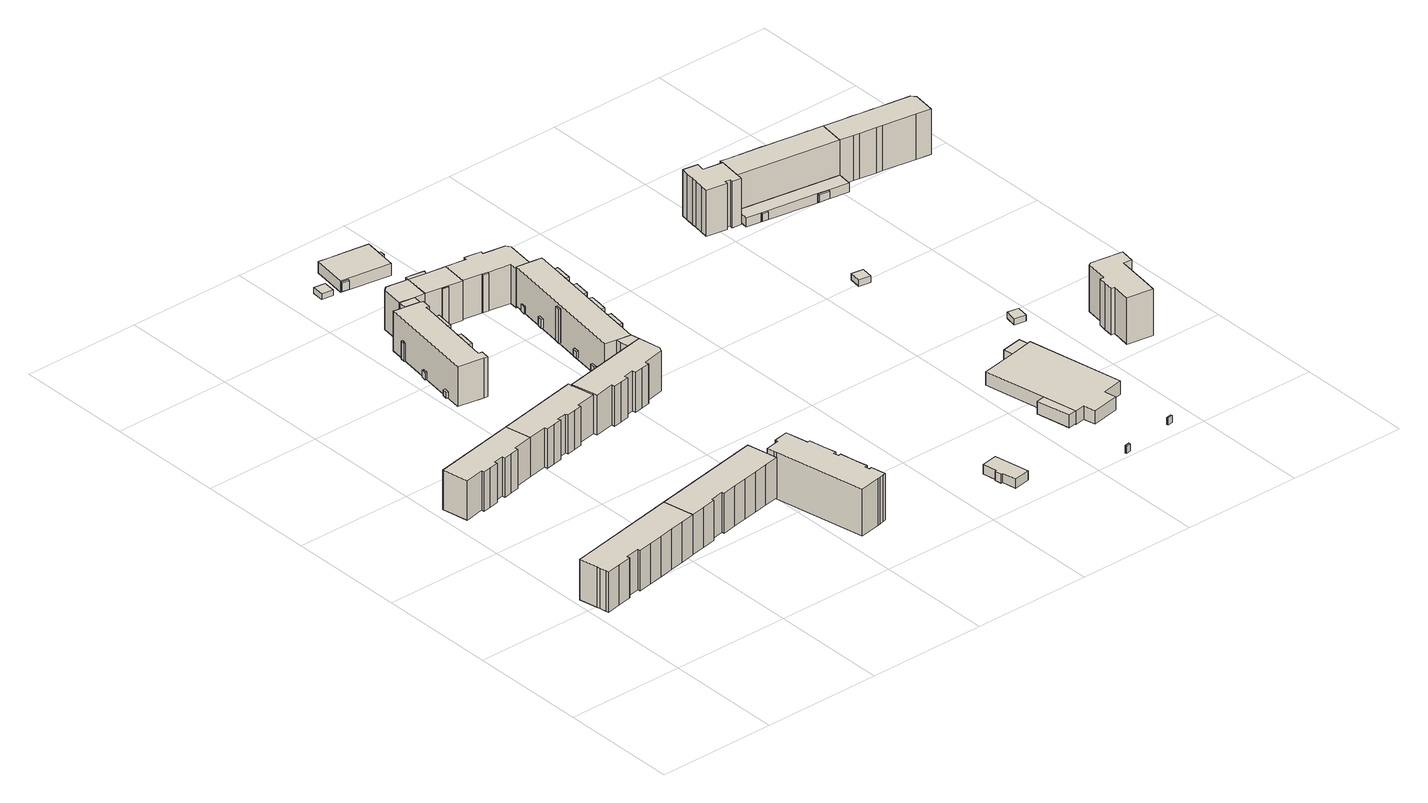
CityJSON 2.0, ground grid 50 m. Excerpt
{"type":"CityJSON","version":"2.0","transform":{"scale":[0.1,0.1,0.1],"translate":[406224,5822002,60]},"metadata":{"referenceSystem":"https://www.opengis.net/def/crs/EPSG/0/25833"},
"CityObjects":{
"building1":{"type":"Building","attributes":{"Gemeindeschluessel":"11000010","BezugspunktDach":"2200","function":"31001_1010","measuredHeight":17.36,"storeysAboveGround":5},"address":[{"country":"Germany","locality":"Berlin","thoroughfareNumber":"74, 76, 78, 80","thoroughfareName":"Quedlinburger Straße"}],"geometry":[{"type":"Solid","lod":"1","boundaries":[[[[0,1,2,3,4,5,6,7,8,9,10,11,12,13,14,15,16]],[[17,18,19,20,21,22,23,24,25,26,27,28,29,30,31,32,33]],[[17,33,16,15]],[[18,17,15,14]],[[19,18,14,13]],[[20,19,13,12]],[[21,20,12,11]],[[22,21,11,10]],[[23,22,10,9]],[[24,23,9,8]],[[25,24,8,7]],[[26,25,7,6]],[[27,26,6,5]],[[28,27,5,4]],[[29,28,4,3]],[[30,29,3,2]],[[31,30,2,1]],[[32,31,1,0]],[[33,32,0,16]]]]}]},
"building2":{"type":"Building","attributes":{"Gemeindeschluessel":"11000010","BezugspunktDach":"2200","function":"31001_1010","measuredHeight":16.92,"storeysAboveGround":5},"address":[{"country":"Germany","locality":"Berlin","thoroughfareNumber":"81, 83, 85","thoroughfareName":"Quedlinburger Straße"}],"geometry":[{"type":"Solid","lod":"1","boundaries":[[[[34,35,36,37,38,39,40,41,42,43,44,45,46,47]],[[48,49,50,51,52,53,54,55,56,57,58,59,60,61]],[[48,61,47,46]],[[49,48,46,45]],[[50,49,45,44]],[[51,50,44,43]],[[52,51,43,42]],[[53,52,42,41]],[[54,53,41,40]],[[55,54,40,39]],[[56,55,39,38]],[[57,56,38,37]],[[58,57,37,36]],[[59,58,36,35]],[[60,59,35,34]],[[61,60,34,47]]]]}]},
"building3":{"type":"Building","attributes":{"Gemeindeschluessel":"11000010","BezugspunktDach":"2200","function":"31001_1010","measuredHeight":17.27,"storeysAboveGround":5},"address":[{"country":"Germany","locality":"Berlin","thoroughfareNumber":"82, 84, 86, 88","thoroughfareName":"Quedlinburger Straße"}],"geometry":[{"type":"Solid","lod":"1","boundaries":[[[[14,62,63,64,65,66,67,68,69,70,71,72,73,74,75,76,15]],[[77,78,79,80,81,82,83,84,85,86,87,88,89,90,91,92,93]],[[77,93,15,76]],[[78,77,76,75]],[[79,78,75,74]],[[80,79,74,73]],[[81,80,73,72]],[[82,81,72,71]],[[83,82,71,70]],[[84,83,70,69]],[[85,84,69,68]],[[86,85,68,67]],[[87,86,67,66]],[[88,87,66,65]],[[89,88,65,64]],[[90,89,64,63]],[[91,90,63,62]],[[92,91,62,14]],[[93,92,14,15]]]]}]},
"building4":{"type":"Building","attributes":{"Gemeindeschluessel":"11000010","BezugspunktDach":"2200","function":"31001_1010","measuredHeight":16.79,"storeysAboveGround":5},"address":[{"country":"Germany","locality":"Berlin","thoroughfareNumber":"87, 89, 91","thoroughfareName":"Quedlinburger Straße"}],"geometry":[{"type":"Solid","lod":"1","boundaries":[[[[45,94,95,96,97,98,99,100,101,102,103,104,105,106,46]],[[107,108,109,110,111,112,113,114,115,116,117,118,119,120,121]],[[107,121,46,106]],[[108,107,106,105]],[[109,108,105,104]],[[110,109,104,103]],[[111,110,103,102]],[[112,111,102,101]],[[113,112,101,100]],[[114,113,100,99]],[[115,114,99,98]],[[116,115,98,97]],[[117,116,97,96]],[[118,117,96,95]],[[119,118,95,94]],[[120,119,94,45]],[[121,120,45,46]]]]}]},
"building5":{"type":"Building","attributes":{"Gemeindeschluessel":"11000010","BezugspunktDach":"2200","function":"51009_1610","measuredHeight":2.51,"storeysAboveGround":0},"address":[{"country":"Germany","locality":"Berlin"}],"geometry":[{"type":"Solid","lod":"1","boundaries":[[[[122,123,124,125]],[[126,127,128,129]],[[126,129,125,124]],[[127,126,124,123]],[[128,127,123,122]],[[129,128,122,125]]]]}]},
"building6":{"type":"Building","attributes":{"Gemeindeschluessel":"11000010","BezugspunktDach":"2200","function":"51009_1610","measuredHeight":3,"storeysAboveGround":0},"address":[{"country":"Germany","locality":"Berlin"}],"geometry":[{"type":"Solid","lod":"1","boundaries":[[[[130,131,132,133]],[[134,135,136,137]],[[134,137,133,132]],[[135,134,132,131]],[[136,135,131,130]],[[137,136,130,133]]]]}]},
"building7":{"type":"Building","attributes":{"Gemeindeschluessel":"11000010","function":"31001_1010"},"address":[{"country":"Germany","locality":"Berlin","thoroughfareNumber":"11, 13, 9","thoroughfareName":"Wurzener Straße"}],"children":["building7-1","building7-2","building7-3"]},
"building7-1":{"type":"BuildingPart","attributes":{"BezugspunktDach":"2200","measuredHeight":16.95,"storeysAboveGround":5},"parents":["building7"],"geometry":[{"type":"MultiSurface","lod":"1","boundaries":[[[138,139,140,141,142,143,144,145,146,147,148,149,150,151,152]],[[153,154,155,156,157,158,159,160,161,162,163,164,165,166,167]],[[153,167,152,151]],[[154,153,151,150]],[[155,154,150,149]],[[156,155,149,148]],[[157,156,148,147]],[[158,157,147,146]],[[159,158,146,145]],[[160,168,169,144]],[[159,145,170,171]],[[161,160,144,143]],[[163,162,142,141]],[[164,163,141,140]],[[165,164,140,139]],[[166,165,139,138]],[[167,166,138,152]],[[171,170,169,168]],[[162,161,143,142]]]}]},
"building7-2":{"type":"BuildingPart","attributes":{"BezugspunktDach":"2200","measuredHeight":16.95,"storeysAboveGround":5},"parents":["building7"],"geometry":[{"type":"Solid","lod":"1","boundaries":[[[[172,173,174,170,169]],[[171,175,176,177,168]],[[175,171,170,174]],[[176,175,174,173]],[[177,176,173,172]],[[168,177,172,169]],[[171,168,169,170]]]]}]},
"building7-3":{"type":"BuildingPart","attributes":{"BezugspunktDach":"2200","measuredHeight":16.95,"storeysAboveGround":5},"parents":["building7"],"geometry":[{"type":"Solid","lod":"1","boundaries":[[[[178,179,180,143,142]],[[161,181,182,183,162]],[[181,161,143,180]],[[182,181,180,179]],[[183,182,179,178]],[[162,183,178,142]],[[161,162,142,143]]]]}]},
"building8":{"type":"Building","attributes":{"Gemeindeschluessel":"11000010","BezugspunktDach":"2200","function":"51009_1610","measuredHeight":7.7,"storeysAboveGround":0},"address":[{"country":"Germany","locality":"Berlin"}],"geometry":[{"type":"Solid","lod":"1","boundaries":[[[[184,185,186,187]],[[188,189,190,191]],[[188,191,187,186]],[[189,188,186,185]],[[190,189,185,184]],[[191,190,184,187]]]]}]},
"building9":{"type":"Building","attributes":{"Gemeindeschluessel":"11000010","BezugspunktDach":"2200","function":"31001_1010","measuredHeight":19.98,"storeysAboveGround":6},"address":[{"country":"Germany","locality":"Berlin","thoroughfareNumber":"121, 123, 125","thoroughfareName":"Louis-Lewin-Straße"},{"country":"Germany","locality":"Berlin","thoroughfareNumber":"90","thoroughfareName":"Quedlinburger Straße"}],"geometry":[{"type":"Solid","lod":"1","boundaries":[[[[192,193,194,195,196,197,198,199,200,201,202,203,204,205,206,207,208,209,210,211,212,213,214,215]],[[216,217,218,219,220,221,222,223,224,225,226,227,228,229,230,231,232,233,234,235,236,237,238,239]],[[216,239,215,214]],[[217,216,214,213]],[[218,217,213,212]],[[219,218,212,211]],[[220,219,211,210]],[[221,220,210,209]],[[222,221,209,208]],[[223,222,208,207]],[[224,223,207,206]],[[225,224,206,205]],[[226,225,205,204]],[[227,226,204,203]],[[228,227,203,202]],[[229,228,202,201]],[[230,229,201,200]],[[231,230,200,199]],[[232,231,199,198]],[[233,232,198,197]],[[234,233,197,196]],[[235,234,196,195]],[[236,235,195,194]],[[237,236,194,193]],[[238,237,193,192]],[[239,238,192,215]]]]}]},
"building10":{"type":"Building","attributes":{"Gemeindeschluessel":"11000010","function":"31001_1010"},"address":[{"country":"Germany","locality":"Berlin","thoroughfareNumber":"93, 95, 97","thoroughfareName":"Quedlinburger Straße"}],"children":["building10-1","building10-2"]},
"building10-1":{"type":"BuildingPart","attributes":{"BezugspunktDach":"2200","measuredHeight":17.11,"storeysAboveGround":5},"parents":["building10"],"geometry":[{"type":"MultiSurface","lod":"1","boundaries":[[[240,241,242,243,244,245,246,247,248,249,250,251,252,253,254,255,256]],[[257,258,259,260,261,262,263,264,265,266,267,268,269,270,271,272,273]],[[257,273,256,255]],[[258,257,274,275]],[[259,258,254,253]],[[260,259,253,252]],[[261,260,252,251]],[[262,261,251,250]],[[263,262,250,249]],[[264,263,249,248]],[[265,264,248,247]],[[266,265,247,246]],[[267,266,246,245]],[[268,267,245,244]],[[269,268,244,243]],[[270,269,243,242]],[[271,270,242,241]],[[272,271,241,240]],[[273,272,240,256]],[[275,274,255,254]]]}]},
"building10-2":{"type":"BuildingPart","attributes":{"BezugspunktDach":"2200","measuredHeight":16.15,"storeysAboveGround":5},"parents":["building10"],"geometry":[{"type":"Solid","lod":"1","boundaries":[[[[255,254,276,277,278]],[[279,280,275,274,281]],[[279,281,278,277]],[[280,279,277,276]],[[275,280,276,254]],[[281,274,255,278]],[[274,275,254,255]]]]}]},
"building11":{"type":"Building","attributes":{"Gemeindeschluessel":"11000010","BezugspunktDach":"2200","function":"31001_2520","measuredHeight":2.47,"storeysAboveGround":1},"address":[{"country":"Germany","locality":"Berlin","thoroughfareNumber":"2 (1)","thoroughfareName":"Wurzener Straße"}],"geometry":[{"type":"Solid","lod":"1","boundaries":[[[[282,283,284,285]],[[286,287,288,289]],[[286,289,285,284]],[[287,286,284,283]],[[288,287,283,282]],[[289,288,282,285]]]]}]},
"building12":{"type":"Building","attributes":{"Gemeindeschluessel":"11000010","function":"31001_1010"},"address":[{"country":"Germany","locality":"Berlin","thoroughfareNumber":"5, 7","thoroughfareName":"Wurzener Straße"}],"children":["building12-1","building12-2","building12-3","building12-4"]},
"building12-1":{"type":"BuildingPart","attributes":{"BezugspunktDach":"2200","measuredHeight":16.95,"storeysAboveGround":5},"parents":["building12"],"geometry":[{"type":"MultiSurface","lod":"1","boundaries":[[[290,291,292,293,294,295,296]],[[297,298,299,300,301,302,303]],[[304,295,296,295]],[[299,298,294,293]],[[300,299,293,292]],[[301,300,292,291]],[[302,301,291,290]],[[303,302,290,296]],[[297,303,296,295,304]],[[298,297,295,294]]]}]},
"building12-2":{"type":"BuildingPart","attributes":{"BezugspunktDach":"2200","measuredHeight":16.95,"storeysAboveGround":5},"parents":["building12"],"geometry":[{"type":"Solid","lod":"1","boundaries":[[[[294,305,306,295]],[[307,308,298,297]],[[307,297,295,306]],[[308,307,306,305]],[[298,308,305,294]],[[297,298,294,295]]]]}]},
"building12-3":{"type":"BuildingPart","attributes":{"BezugspunktDach":"2200","measuredHeight":16.93,"storeysAboveGround":5},"parents":["building12"],"geometry":[{"type":"MultiSurface","lod":"1","boundaries":[[[309,296,295,310,311,312]],[[313,314,297,303,315,316]],[[313,316,312,311]],[[314,313,311,310]],[[297,314,310,295]],[[315,303,296,309]],[[303,297,295,296]],[[315,317,309,312,316]]]}]},
"building12-4":{"type":"BuildingPart","attributes":{"BezugspunktDach":"2200","measuredHeight":16.95,"storeysAboveGround":5},"parents":["building12"],"geometry":[{"type":"Solid","lod":"1","boundaries":[[[[318,309,312,319]],[[316,315,320,321]],[[316,321,319,312]],[[315,309,312,309]],[[320,315,309,318]],[[321,320,318,319]],[[316,312,309,315]]]]}]},
"building13":{"type":"Building","attributes":{"Gemeindeschluessel":"11000010","BezugspunktDach":"2200","function":"51009_1610","measuredHeight":15.96,"storeysAboveGround":0},"address":[{"country":"Germany","locality":"Berlin"}],"geometry":[{"type":"Solid","lod":"1","boundaries":[[[[322,291,323,324]],[[325,326,327,328]],[[325,328,324,323]],[[326,325,323,291]],[[327,326,291,322]],[[328,327,322,324]]]]}]},
"building14":{"type":"Building","attributes":{"Gemeindeschluessel":"11000010","BezugspunktDach":"2200","function":"51009_1610","measuredHeight":3.15,"storeysAboveGround":0},"address":[{"country":"Germany","locality":"Berlin"}],"geometry":[{"type":"Solid","lod":"1","boundaries":[[[[329,330,331,332]],[[333,334,335,336]],[[333,336,332,331]],[[334,333,331,330]],[[335,334,330,329]],[[336,335,329,332]]]]}]},
"building15":{"type":"Building","attributes":{"Gemeindeschluessel":"11000010","BezugspunktDach":"2200","function":"51009_1610","measuredHeight":3.64,"storeysAboveGround":0},"address":[{"country":"Germany","locality":"Berlin"}],"geometry":[{"type":"Solid","lod":"1","boundaries":[[[[337,338,339,340]],[[341,342,343,344]],[[341,344,340,339]],[[342,341,339,338]],[[343,342,338,337]],[[344,343,337,340]]]]}]},
"building16":{"type":"Building","attributes":{"Gemeindeschluessel":"11000010","BezugspunktDach":"2200","function":"51009_1610","measuredHeight":3,"storeysAboveGround":0},"address":[{"country":"Germany","locality":"Berlin"}],"geometry":[{"type":"Solid","lod":"1","boundaries":[[[[345,346,347,348]],[[349,350,351,352]],[[349,352,348,347]],[[350,349,347,346]],[[351,350,346,345]],[[352,351,345,348]]]]}]},
"building17":{"type":"Building","attributes":{"Gemeindeschluessel":"11000010","BezugspunktDach":"2200","function":"51009_1610","measuredHeight":14.54,"storeysAboveGround":0},"address":[{"country":"Germany","locality":"Berlin"}],"geometry":[{"type":"Solid","lod":"1","boundaries":[[[[353,354,355,356]],[[357,358,359,360]],[[357,360,356,355]],[[358,357,355,354]],[[359,358,354,353]],[[360,359,353,356]]]]}]},
"building18":{"type":"Building","attributes":{"Gemeindeschluessel":"11000010","BezugspunktDach":"2200","function":"31001_3065","measuredHeight":4.95,"storeysAboveGround":1},"address":[{"country":"Germany","locality":"Berlin","thoroughfareNumber":"2","thoroughfareName":"Wurzener Straße"}],"geometry":[{"type":"Solid","lod":"1","boundaries":[[[[361,362,363,364,365,366,367,368]],[[369,370,371,372,373,374,375,376]],[[369,376,368,367]],[[370,369,367,366]],[[371,370,366,365]],[[372,371,365,364]],[[373,372,364,363]],[[374,373,363,362]],[[375,374,362,361]],[[376,375,361,368]]]]}]},
"building19":{"type":"Building","attributes":{"Gemeindeschluessel":"11000010","BezugspunktDach":"2200","function":"51009_1610","measuredHeight":16.07,"storeysAboveGround":0},"address":[{"country":"Germany","locality":"Berlin"}],"geometry":[{"type":"Solid","lod":"1","boundaries":[[[[377,378,379,380]],[[381,382,383,384]],[[381,384,380,379]],[[382,381,379,378]],[[383,382,378,377]],[[384,383,377,380]]]]}]},
"building20":{"type":"Building","attributes":{"Gemeindeschluessel":"11000010","function":"31001_1010"},"address":[{"country":"Germany","locality":"Berlin","thoroughfareNumber":"127, 129, 131, 133, 135","thoroughfareName":"Louis-Lewin-Straße"}],"children":["building20-1","building20-2","building20-3","building20-4","building20-5"]},
"building20-1":{"type":"BuildingPart","attributes":{"BezugspunktDach":"2200","measuredHeight":16.73,"storeysAboveGround":5},"parents":["building20"],"geometry":[{"type":"MultiSurface","lod":"1","boundaries":[[[385,386,387,388,389,390,391,392,393,394]],[[395,396,397,398,399,400,401,402,403,404]],[[395,404,394,393]],[[396,395,393,392]],[[397,396,392,391]],[[398,397,391,390]],[[405,406,407,389,408,409]],[[398,410,411,412,413]],[[400,399,389,388]],[[402,401,387,386]],[[403,402,386,385]],[[404,403,385,394]],[[399,414,409,408,389]],[[413,412,407,406,405]],[[390,411,410,398]],[[401,400,388,387]]]}]},
"building20-2":{"type":"BuildingPart","attributes":{"BezugspunktDach":"2200","measuredHeight":16.73,"storeysAboveGround":5},"parents":["building20"],"geometry":[{"type":"Solid","lod":"1","boundaries":[[[[415,416,417,408,389]],[[409,418,419,420,399]],[[418,409,408,417]],[[419,418,417,416]],[[420,419,416,415]],[[399,420,415,389]],[[409,399,389,408]]]]}]},
"building20-3":{"type":"BuildingPart","attributes":{"BezugspunktDach":"2200","measuredHeight":16.73,"storeysAboveGround":5},"parents":["building20"],"geometry":[{"type":"Solid","lod":"1","boundaries":[[[[421,422,423,388,387]],[[400,424,425,426,401]],[[424,400,388,423]],[[425,424,423,422]],[[426,425,422,421]],[[401,426,421,387]],[[400,401,387,388]]]]}]},
"building20-4":{"type":"BuildingPart","attributes":{"BezugspunktDach":"2200","measuredHeight":16.73,"storeysAboveGround":5},"parents":["building20"],"geometry":[{"type":"Solid","lod":"1","boundaries":[[[[427,428,429,412,406]],[[413,430,431,432,405]],[[430,413,412,429]],[[431,430,429,428]],[[432,431,428,427]],[[405,432,427,406]],[[413,405,406,412]]]]}]},
"building20-5":{"type":"BuildingPart","attributes":{"BezugspunktDach":"2200","measuredHeight":16.73,"storeysAboveGround":5},"parents":["building20"],"geometry":[{"type":"Solid","lod":"1","boundaries":[[[[433,434,435,390,411]],[[398,436,437,438,410]],[[436,398,390,435]],[[437,436,435,434]],[[438,437,434,433]],[[410,438,433,411]],[[410,411,390,398]]]]}]},
"building21":{"type":"Building","attributes":{"Gemeindeschluessel":"11000010","BezugspunktDach":"2200","function":"51009_1610","measuredHeight":3.91,"storeysAboveGround":0},"address":[{"country":"Germany","locality":"Berlin"}],"geometry":[{"type":"Solid","lod":"1","boundaries":[[[[439,440,441,442]],[[443,444,445,446]],[[443,446,442,441]],[[444,443,441,440]],[[445,444,440,439]],[[446,445,439,442]]]]}]},
"building22":{"type":"Building","attributes":{"Gemeindeschluessel":"11000010","BezugspunktDach":"2200","function":"31001_1010","measuredHeight":16.74,"storeysAboveGround":5},"address":[{"country":"Germany","locality":"Berlin","thoroughfareNumber":"1, 3","thoroughfareName":"Wurzener Straße"}],"geometry":[{"type":"Solid","lod":"1","boundaries":[[[[379,378,447,448,449,450,451,452,453,454,455,456,457,458]],[[459,460,461,462,463,464,465,466,467,468,469,470,471,472]],[[459,472,458,457]],[[460,459,457,456]],[[461,460,456,455]],[[462,461,455,454]],[[463,462,454,453]],[[464,463,453,452]],[[465,464,452,451]],[[466,465,451,450]],[[467,466,450,449]],[[468,467,449,448]],[[469,468,448,447]],[[470,469,447,378]],[[471,470,378,379]],[[472,471,379,458]]]]}]},
"building23":{"type":"Building","attributes":{"Gemeindeschluessel":"11000010","BezugspunktDach":"2200","function":"51009_1610","measuredHeight":3,"storeysAboveGround":0},"address":[{"country":"Germany","locality":"Berlin"}],"geometry":[{"type":"Solid","lod":"1","boundaries":[[[[473,474,475,476]],[[477,478,479,480]],[[477,480,476,475]],[[478,477,475,474]],[[479,478,474,473]],[[480,479,473,476]]]]}]},
"building24":{"type":"Building","attributes":{"Gemeindeschluessel":"11000010","BezugspunktDach":"2200","function":"51009_1610","measuredHeight":3.92,"storeysAboveGround":0},"address":[{"country":"Germany","locality":"Berlin"}],"geometry":[{"type":"Solid","lod":"1","boundaries":[[[[481,482,363,362]],[[483,484,485,486]],[[483,486,362,363]],[[484,483,363,482]],[[485,484,482,481]],[[486,485,481,362]]]]}]},
"building25":{"type":"Building","attributes":{"Gemeindeschluessel":"11000010","BezugspunktDach":"2200","function":"31001_2080","measuredHeight":4.33,"storeysAboveGround":1},"address":[{"country":"Germany","locality":"Berlin","thoroughfareNumber":"120 (1)","thoroughfareName":"Louis-Lewin-Straße"}],"geometry":[{"type":"Solid","lod":"1","boundaries":[[[[487,488,489,490,491,492,493,494,495]],[[496,497,498,499,500,501,502,503,504]],[[496,504,495,494]],[[497,496,494,493]],[[498,497,493,492]],[[499,498,492,491]],[[500,499,491,490]],[[501,500,490,489]],[[502,501,489,488]],[[503,502,488,487]],[[504,503,487,495]]]]}]},
"building26":{"type":"Building","attributes":{"Gemeindeschluessel":"11000010","BezugspunktDach":"2200","function":"51009_1610","measuredHeight":3.16,"storeysAboveGround":0},"address":[{"country":"Germany","locality":"Berlin"}],"geometry":[{"type":"Solid","lod":"1","boundaries":[[[[505,506,507,508]],[[509,510,511,512]],[[509,512,508,507]],[[510,509,507,506]],[[511,510,506,505]],[[512,511,505,508]]]]}]},
"building27":{"type":"Building","attributes":{"Gemeindeschluessel":"11000010","BezugspunktDach":"2200","function":"51009_1610","measuredHeight":5.35,"storeysAboveGround":0},"address":[{"country":"Germany","locality":"Berlin"}],"geometry":[{"type":"Solid","lod":"1","boundaries":[[[[513,514,515,516]],[[517,518,519,520]],[[517,520,516,515]],[[518,517,515,514]],[[519,518,514,513]],[[520,519,513,516]]]]}]},
"building28":{"type":"Building","attributes":{"Gemeindeschluessel":"11000010","BezugspunktDach":"2200","function":"31001_2054","measuredHeight":5.71,"storeysAboveGround":1},"address":[{"country":"Germany","locality":"Berlin","thoroughfareNumber":"120","thoroughfareName":"Louis-Lewin-Straße"}],"geometry":[{"type":"Solid","lod":"1","boundaries":[[[[521,522,523,524,525,526,527,528,529,530,531]],[[532,533,534,535,536,537,538,539,540,541,542]],[[532,542,531,530]],[[533,532,530,529]],[[534,533,529,528]],[[535,534,528,527]],[[536,535,527,526]],[[537,536,526,525]],[[538,537,525,524]],[[539,538,524,523]],[[540,539,523,522]],[[541,540,522,521]],[[542,541,521,531]]]]}]},
"building29":{"type":"Building","attributes":{"Gemeindeschluessel":"11000010","BezugspunktDach":"2200","function":"51009_1610","measuredHeight":3,"storeysAboveGround":0},"address":[{"country":"Germany","locality":"Berlin"}],"geometry":[{"type":"Solid","lod":"1","boundaries":[[[[543,544,545,546]],[[547,548,549,550]],[[547,550,546,545]],[[548,547,545,544]],[[549,548,544,543]],[[550,549,543,546]]]]}]},
"building30":{"type":"Building","attributes":{"Gemeindeschluessel":"11000010","BezugspunktDach":"2200","function":"51009_1610","measuredHeight":4.93,"storeysAboveGround":0},"address":[{"country":"Germany","locality":"Berlin"}],"geometry":[{"type":"Solid","lod":"1","boundaries":[[[[551,552,553,554]],[[555,556,557,558]],[[555,558,554,553]],[[556,555,553,552]],[[557,556,552,551]],[[558,557,551,554]]]]}]},
"building31":{"type":"Building","attributes":{"Gemeindeschluessel":"11000010","BezugspunktDach":"2200","function":"31001_2520","measuredHeight":2.7,"storeysAboveGround":1},"address":[{"country":"Germany","locality":"Berlin","thoroughfareNumber":"1 (1)","thoroughfareName":"Schkeuditzer Straße"}],"geometry":[{"type":"Solid","lod":"1","boundaries":[[[[559,560,561,562]],[[563,564,565,566]],[[563,566,562,561]],[[564,563,561,560]],[[565,564,560,559]],[[566,565,559,562]]]]}]},
"building32":{"type":"Building","attributes":{"Gemeindeschluessel":"11000010","BezugspunktDach":"2200","function":"31001_1010","measuredHeight":19.73,"storeysAboveGround":6},"address":[{"country":"Germany","locality":"Berlin","thoroughfareNumber":"2","thoroughfareName":"Torgauer Straße"}],"geometry":[{"type":"Solid","lod":"1","boundaries":[[[[567,568,569,570,571,572,573,574,575,576,577,578,579,580,581,582]],[[583,584,585,586,587,588,589,590,591,592,593,594,595,596,597,598]],[[583,598,582,581]],[[584,583,581,580]],[[585,584,580,579]],[[586,585,579,578]],[[587,586,578,577]],[[588,587,577,576]],[[589,588,576,575]],[[590,589,575,574]],[[591,590,574,573]],[[592,591,573,572]],[[593,592,572,571]],[[594,593,571,570]],[[595,594,570,569]],[[596,595,569,568]],[[597,596,568,567]],[[598,597,567,582]]]]}]},
"building33":{"type":"Building","attributes":{"Gemeindeschluessel":"11000010","BezugspunktDach":"2200","function":"31001_2523","measuredHeight":2.69,"storeysAboveGround":1},"address":[{"country":"Germany","locality":"Berlin","thoroughfareNumber":"5 (1)","thoroughfareName":"Schkeuditzer Straße"}],"geometry":[{"type":"Solid","lod":"1","boundaries":[[[[599,600,601,602]],[[603,604,605,606]],[[603,606,602,601]],[[604,603,601,600]],[[605,604,600,599]],[[606,605,599,602]]]]}]},
"building34":{"type":"Building","attributes":{"Gemeindeschluessel":"11000010","BezugspunktDach":"2200","function":"51009_1610","measuredHeight":3.2,"storeysAboveGround":0},"address":[{"country":"Germany","locality":"Berlin"}],"geometry":[{"type":"Solid","lod":"1","boundaries":[[[[607,608,609,610]],[[611,612,613,614]],[[611,614,610,609]],[[612,611,609,608]],[[613,612,608,607]],[[614,613,607,610]]]]}]},
"building35":{"type":"Building","attributes":{"Gemeindeschluessel":"11000010","BezugspunktDach":"2200","function":"31001_1010","measuredHeight":19.87,"storeysAboveGround":6},"address":[{"country":"Germany","locality":"Berlin","thoroughfareNumber":"10, 8","thoroughfareName":"Schkeuditzer Straße"}],"geometry":[{"type":"Solid","lod":"1","boundaries":[[[[615,616,617,618,619,620,621,622,623,624,625,626,627,628]],[[629,630,631,632,633,634,635,636,637,638,639,640,641,642]],[[629,642,628,627]],[[630,629,627,626]],[[631,630,626,625]],[[632,631,625,624]],[[633,632,624,623]],[[634,633,623,622]],[[635,634,622,621]],[[636,635,621,620]],[[637,636,620,619]],[[638,637,619,618]],[[639,638,618,617]],[[640,639,617,616]],[[641,640,616,615]],[[642,641,615,628]]]]}]},
"building36":{"type":"Building","attributes":{"Gemeindeschluessel":"11000010","function":"31001_1010"},"address":[{"country":"Germany","locality":"Berlin","thoroughfareNumber":"4, 6, 8","thoroughfareName":"Torgauer Straße"}],"children":["building36-1","building36-2"]},
"building36-1":{"type":"BuildingPart","attributes":{"BezugspunktDach":"2200","measuredHeight":19.43,"storeysAboveGround":6},"parents":["building36"],"geometry":[{"type":"MultiSurface","lod":"1","boundaries":[[[643,644,645,646,647,648,649,650,651,652,653,654,655,656,657,658,659,660]],[[661,662,663,664,665,666,667,668,669,670,671,672,673,674,675,676,677,678]],[[661,678,660,659]],[[662,661,659,658]],[[663,662,658,657]],[[664,663,657,656]],[[665,664,656,655]],[[666,665,655,654]],[[667,666,654,653]],[[668,667,653,652]],[[669,668,652,651]],[[670,669,651,650]],[[671,670,650,649]],[[672,671,649,648]],[[673,672,648,647]],[[674,673,647,646]],[[675,674,646,645]],[[676,675,645,644]],[[677,676,644,643]],[[678,677,679,680,681,682,643,660]],[[682,681,680,679]]]}]},
"building36-2":{"type":"BuildingPart","attributes":{"BezugspunktDach":"2200","measuredHeight":3.91,"storeysAboveGround":6},"parents":["building36"],"geometry":[{"type":"Solid","lod":"1","boundaries":[[[[609,608,683,684,685,682,681,686,687,688]],[[689,690,680,679,691,692,693,694,695,696]],[[689,696,688,687]],[[690,689,687,686]],[[680,690,686,681]],[[691,679,682,685]],[[692,691,685,684]],[[693,692,684,683]],[[694,693,683,608]],[[695,694,608,609]],[[696,695,609,688]],[[679,680,681,682]]]]}]},
"building37":{"type":"Building","attributes":{"Gemeindeschluessel":"11000010","BezugspunktDach":"2200","function":"51009_1610","measuredHeight":3.21,"storeysAboveGround":0},"address":[{"country":"Germany","locality":"Berlin"}],"geometry":[{"type":"Solid","lod":"1","boundaries":[[[[697,684,683,698]],[[699,700,701,702]],[[699,702,698,683]],[[700,699,683,684]],[[701,700,684,697]],[[702,701,697,698]]]]}]},
"building38":{"type":"Building","attributes":{"Gemeindeschluessel":"11000010","BezugspunktDach":"2200","function":"31001_1010","measuredHeight":19.35,"storeysAboveGround":6},"address":[{"country":"Germany","locality":"Berlin","thoroughfareNumber":"10, 12, 14","thoroughfareName":"Torgauer Straße"}],"geometry":[{"type":"Solid","lod":"1","boundaries":[[[[703,704,705,706,707,708,709,710,711,712,713,714,715,716,644,643]],[[676,717,718,719,720,721,722,723,724,725,726,727,728,729,730,677]],[[676,677,643,644]],[[717,676,644,716]],[[718,717,716,715]],[[719,718,715,714]],[[720,719,714,713]],[[721,720,713,712]],[[722,721,712,711]],[[723,722,711,710]],[[724,723,710,709]],[[725,724,709,708]],[[726,725,708,707]],[[727,726,707,706]],[[728,727,706,705]],[[729,728,705,704]],[[730,729,704,703]],[[677,730,703,643]]]]}]}
},
"vertices":[
[25,474,192],[27,461,192],[32,433,192],[34,422,192],[95,433,192],[153,444,192],[151,455,192],[211,466,192],[213,455,192],[272,466,192],[331,477,192],[392,488,192],[451,499,192],[511,511,192],[509,522,192],[487,642,192],[10,553,192],[487,642,19],[509,522,19],[511,511,19],[451,499,19],[392,488,19],[331,477,19],[272,466,19],[213,455,19],[211,466,19],[151,455,19],[153,444,19],[95,433,19],[34,422,19],[32,433,19],[27,461,19],[25,474,19],[10,553,19],
[42,1210,193],[125,1226,193],[127,1214,193],[161,1220,193],[200,1227,193],[198,1240,193],[242,1248,193],[244,1236,193],[279,1242,193],[316,1249,193],[314,1261,193],[401,1278,193],[380,1389,193],[22,1321,193],[380,1389,24],[401,1278,24],[314,1261,24],[316,1249,24],[279,1242,24],[244,1236,24],[242,1248,24],[198,1240,24],[200,1227,24],[161,1220,24],[127,1214,24],[125,1226,24],[42,1210,24],[22,1321,24],
[512,523,192],[514,511,192],[573,522,192],[631,533,192],[629,544,192],[688,555,192],[690,544,192],[750,555,192],[808,566,192],[868,577,192],[926,588,192],[987,599,192],[985,611,192],[979,642,192],[962,730,192],[962,730,20],[979,642,20],[985,611,20],[987,599,20],[926,588,20],[868,577,20],[808,566,20],[750,555,20],[690,544,20],[688,555,20],[629,544,20],[631,533,20],[573,522,20],[514,511,20],[512,523,20],[509,522,20],[487,642,20],
[481,1293,193],[484,1280,193],[522,1287,193],[559,1294,193],[557,1307,193],[600,1315,193],[602,1302,193],[639,1309,193],[674,1316,193],[672,1329,193],[757,1345,193],[739,1441,193],[736,1457,193],[736,1457,25],[739,1441,25],[757,1345,25],[672,1329,25],[674,1316,25],[639,1309,25],[602,1302,25],[600,1315,25],[557,1307,25],[559,1294,25],[522,1287,25],[484,1280,25],[481,1293,25],[401,1278,25],[380,1389,25],
[524,1874,45],[528,1895,45],[519,1896,45],[516,1875,45],[519,1896,20],[528,1895,20],[524,1874,20],[516,1875,20],
[547,2019,48],[550,2039,48],[543,2040,48],[540,2020,48],[543,2040,18],[550,2039,18],[547,2019,18],[540,2020,18],
[625,1793,186],[641,1791,186],[646,1828,186],[631,1831,186],[642,1899,186],[653,1971,186],[657,1994,186],[686,2183,186],[700,2181,186],[706,2221,186],[692,2223,186],[692,2225,186],[629,2235,186],[581,2242,186],[515,1812,186],[581,2242,16],[629,2235,16],[692,2225,16],[692,2223,16],[706,2221,16],[700,2181,16],[686,2183,16],[657,1994,16],[653,1971,16],[642,1899,16],[631,1831,16],[646,1828,16],[641,1791,16],[625,1793,16],[515,1812,16],[664,2040,16],[664,2040,186],[675,2116,186],[675,2116,16],
[678,2038,186],[683,2074,186],[689,2114,186],[689,2114,16],[683,2074,16],[678,2038,16],
[657,1896,186],[662,1932,186],[668,1969,186],[668,1969,16],[662,1932,16],[657,1896,16],
[568,2160,94],[571,2180,94],[567,2181,94],[564,2161,94],[567,2181,17],[571,2180,17],[568,2160,17],[564,2161,17],
[985,611,214],[987,599,214],[1060,213,214],[1150,230,214],[1162,232,214],[1181,236,214],[1192,238,214],[1180,301,214],[1169,299,214],[1165,319,214],[1176,321,214],[1165,380,214],[1154,441,214],[1143,439,214],[1138,461,214],[1150,463,214],[1138,523,214],[1127,581,214],[1116,579,214],[1100,665,214],[1098,676,214],[1037,665,214],[1039,653,214],[979,642,214],[1039,653,14],[1037,665,14],[1098,676,14],[1100,665,14],[1116,579,14],[1127,581,14],[1138,523,14],[1150,463,14],[1138,461,14],[1143,439,14],[1154,441,14],[1165,380,14],[1176,321,14],[1165,319,14],[1169,299,14],[1180,301,14],[1192,238,14],[1181,236,14],[1162,232,14],[1150,230,14],[1060,213,14],[987,599,14],[985,611,14],[979,642,14],
[757,1345,198],[761,1327,198],[845,1343,198],[847,1329,198],[884,1336,198],[920,1343,198],[917,1357,198],[961,1365,198],[964,1351,198],[1002,1358,198],[1037,1364,198],[1034,1379,198],[1127,1397,198],[1137,1417,198],[1121,1513,198],[1057,1501,198],[739,1441,198],[1057,1501,27],[1121,1513,27],[1137,1417,27],[1127,1397,27],[1034,1379,27],[1037,1364,27],[1002,1358,27],[964,1351,27],[961,1365,27],[917,1357,27],[920,1343,27],[884,1336,27],[847,1329,27],[845,1343,27],[761,1327,27],[757,1345,27],[739,1441,27],[1057,1501,37],[1121,1513,37],
[1114,1549,198],[1053,1559,198],[1051,1537,198],[1053,1559,37],[1114,1549,37],[1051,1537,37],
[669,2676,27],[675,2727,27],[625,2733,27],[619,2682,27],[625,2733,3],[675,2727,3],[669,2676,3],[619,2682,3],
[824,2241,187],[837,2239,187],[900,2229,187],[916,2341,187],[834,2353,187],[758,2365,187],[742,2254,187],[758,2365,17],[834,2353,17],[916,2341,17],[900,2229,17],[837,2239,17],[824,2241,17],[742,2254,17],[758,2365,102],
[837,2369,187],[761,2381,187],[761,2381,17],[837,2369,17],
[698,2260,187],[664,2379,187],[649,2367,187],[634,2270,187],[649,2367,17],[664,2379,17],[698,2260,17],[634,2270,17],[698,2260,144],
[692,2225,187],[629,2235,187],[692,2225,17],[629,2235,17],
[836,2231,187],[812,2243,187],[811,2235,187],[812,2243,27],[837,2239,27],[836,2231,27],[811,2235,27],
[1013,1625,69],[1016,1649,69],[1010,1650,69],[1006,1626,69],[1010,1650,38],[1016,1649,38],[1013,1625,38],[1006,1626,38],
[733,2661,46],[735,2670,46],[705,2675,46],[704,2666,46],[705,2675,10],[735,2670,10],[733,2661,10],[704,2666,10],
[1031,1744,68],[1035,1767,68],[1028,1768,68],[1024,1745,68],[1028,1768,38],[1035,1767,38],[1031,1744,38],[1024,1745,38],
[1049,1863,183],[1053,1886,183],[1046,1887,183],[1042,1864,183],[1046,1887,38],[1053,1886,38],[1049,1863,38],[1042,1864,38],
[917,2642,51],[927,2706,51],[930,2728,51],[940,2793,51],[850,2807,51],[773,2818,51],[728,2825,51],[705,2675,51],[728,2825,1],[773,2818,1],[850,2807,1],[940,2793,1],[930,2728,1],[927,2706,1],[917,2642,1],[705,2675,1],
[1003,2205,188],[1004,2213,188],[982,2217,188],[980,2209,188],[982,2217,27],[1004,2213,27],[1003,2205,27],[980,2209,27],
[1053,1559,197],[1114,1549,197],[1127,1632,197],[1138,1707,197],[1145,1749,197],[1193,2062,197],[1205,2146,197],[1159,2153,197],[1096,2162,197],[1004,1566,197],[1096,2162,30],[1159,2153,30],[1205,2146,30],[1193,2062,30],[1145,1749,30],[1138,1707,30],[1127,1632,30],[1114,1549,30],[1053,1559,30],[1004,1566,30],[1163,1869,30],[1163,1869,197],[1167,1896,197],[1158,1833,197],[1158,1833,30],[1181,1988,30],[1181,1988,197],[1174,1939,197],[1174,1939,30],[1145,1751,30],
[1160,1747,197],[1166,1785,197],[1172,1830,197],[1172,1830,30],[1166,1785,30],[1160,1747,30],
[1142,1629,197],[1148,1668,197],[1153,1705,197],[1153,1705,30],[1148,1668,30],[1142,1629,30],
[1178,1866,197],[1184,1903,197],[1189,1937,197],[1189,1937,30],[1184,1903,30],[1178,1866,30],
[1196,1986,197],[1202,2023,197],[1207,2060,197],[1207,2060,30],[1202,2023,30],[1196,1986,30],
[1068,1981,75],[1071,2004,75],[1065,2005,75],[1061,1982,75],[1065,2005,36],[1071,2004,36],[1068,1981,36],[1061,1982,36],
[1101,2198,188],[1096,2162,188],[1159,2153,188],[1178,2285,188],[1166,2303,188],[1072,2317,188],[1075,2331,188],[1042,2336,188],[1005,2342,188],[1002,2328,188],[916,2341,188],[900,2229,188],[916,2341,21],[1002,2328,21],[1005,2342,21],[1042,2336,21],[1075,2331,21],[1072,2317,21],[1166,2303,21],[1178,2285,21],[1159,2153,21],[1096,2162,21],[1101,2198,21],[1004,2213,21],[982,2217,21],[900,2229,21],
[1086,2099,63],[1089,2119,63],[1083,2120,63],[1080,2100,63],[1083,2120,33],[1089,2119,33],[1086,2099,33],[1080,2100,33],
[936,2704,51],[939,2727,51],[930,2728,11],[939,2727,11],[936,2704,11],[927,2706,11],
[1662,171,61],[1656,170,61],[1661,142,61],[1667,143,61],[1678,83,61],[1747,95,61],[1720,244,61],[1686,238,61],[1651,232,61],[1686,238,21],[1720,244,21],[1747,95,21],[1678,83,21],[1667,143,21],[1661,142,21],[1656,170,21],[1662,171,21],[1651,232,21],
[2136,2,47],[2157,6,47],[2156,13,47],[2135,9,47],[2156,13,16],[2157,6,16],[2136,2,16],[2135,9,16],
[2085,259,76],[2121,266,76],[2094,411,76],[2058,404,76],[2094,411,22],[2121,266,22],[2085,259,22],[2058,404,22],
[2094,411,75],[2121,266,75],[2122,264,75],[2165,272,75],[2175,221,75],[2292,243,75],[2283,294,75],[2373,311,75],[2297,721,75],[2209,704,75],[2045,674,75],[2209,704,18],[2297,721,18],[2373,311,18],[2283,294,18],[2292,243,18],[2175,221,18],[2165,272,18],[2122,264,18],[2121,266,18],[2094,411,18],[2045,674,18],
[2372,46,46],[2394,50,46],[2392,57,46],[2370,53,46],[2392,57,16],[2394,50,16],[2372,46,16],[2370,53,16],
[2209,704,63],[2297,721,63],[2288,770,63],[2200,754,63],[2288,770,14],[2297,721,14],[2209,704,14],[2200,754,14],
[2167,1448,55],[2174,1498,55],[2124,1506,55],[2117,1456,55],[2124,1506,28],[2174,1498,28],[2167,1448,28],[2117,1456,28],
[2007,2054,223],[2009,2067,223],[2029,2063,223],[2027,2051,223],[2066,2045,223],[2068,2057,223],[2070,2073,223],[2084,2168,223],[2001,2181,223],[2007,2216,223],[1944,2227,223],[1939,2195,223],[1933,2158,223],[1930,2136,223],[1924,2098,223],[1920,2068,223],[1924,2098,25],[1930,2136,25],[1933,2158,25],[1939,2195,25],[1944,2227,25],[2007,2216,25],[2001,2181,25],[2084,2168,25],[2070,2073,25],[2068,2057,25],[2066,2045,25],[2027,2051,25],[2029,2063,25],[2009,2067,25],[2007,2054,25],[1920,2068,25],
[2420,886,57],[2428,936,57],[2380,944,57],[2371,893,57],[2380,944,30],[2428,936,30],[2420,886,30],[2371,893,30],
[2146,1989,72],[2148,1998,72],[2124,2002,72],[2123,1993,72],[2124,2002,40],[2148,1998,40],[2146,1989,40],[2123,1993,40],
[2617,626,219],[2605,544,219],[2715,527,219],[2725,591,219],[2728,610,219],[2746,729,219],[2782,723,219],[2792,785,219],[2658,805,219],[2644,798,219],[2629,700,219],[2614,703,219],[2608,666,219],[2603,629,219],[2608,666,20],[2614,703,20],[2629,700,20],[2644,798,20],[2658,805,20],[2792,785,20],[2782,723,20],[2746,729,20],[2728,610,20],[2725,591,20],[2715,527,20],[2605,544,20],[2617,626,20],[2603,629,20],
[2501,2007,222],[2517,2117,222],[2492,2121,222],[2457,2126,222],[2452,2127,222],[2431,2130,222],[2396,2135,222],[2352,2142,222],[2314,2148,222],[2290,2151,222],[2255,2157,222],[2209,2164,222],[2172,2169,222],[2150,2173,222],[2114,2178,222],[2086,2183,222],[2084,2168,222],[2070,2073,222],[2084,2168,28],[2086,2183,28],[2114,2178,28],[2150,2173,28],[2172,2169,28],[2209,2164,28],[2255,2157,28],[2290,2151,28],[2314,2148,28],[2352,2142,28],[2396,2135,28],[2431,2130,28],[2452,2127,28],[2457,2126,28],[2492,2121,28],[2517,2117,28],[2501,2007,28],[2070,2073,28],[2501,2007,33],[2070,2073,33],[2070,2073,72],[2501,2007,72],
[2361,1965,72],[2406,1958,72],[2492,1944,72],[2068,2057,72],[2066,2045,72],[2061,2012,72],[2066,2045,33],[2068,2057,33],[2492,1944,33],[2406,1958,33],[2361,1965,33],[2148,1998,33],[2124,2002,33],[2061,2012,33],
[2404,1949,72],[2359,1956,72],[2361,1965,40],[2406,1958,40],[2404,1949,40],[2359,1956,40],
[2560,1997,222],[2585,1993,222],[2657,1982,222],[2681,1979,222],[2822,1957,222],[2885,1947,222],[2899,2044,222],[2884,2061,222],[2792,2075,222],[2753,2081,222],[2720,2086,222],[2673,2093,222],[2637,2099,222],[2599,2104,222],[2599,2104,28],[2637,2099,28],[2673,2093,28],[2720,2086,28],[2753,2081,28],[2792,2075,28],[2884,2061,28],[2899,2044,28],[2885,1947,28],[2822,1957,28],[2681,1979,28],[2657,1982,28],[2585,1993,28],[2560,1997,28]
]}
